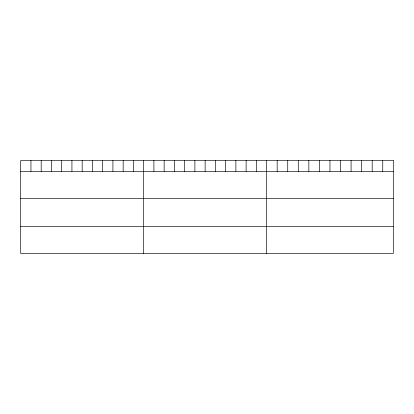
<?xml version="1.0" encoding="UTF-8"?>
<svg xmlns="http://www.w3.org/2000/svg" width="414" height="414" viewBox="0 0 414 414"><rect width="100%" height="100%" fill="white"/><g stroke="black" fill="none" stroke-linecap="round" stroke-linejoin="round"><path stroke-width="0.62" d="M20.7 171.329L393.3 171.329M20.7 198.446L393.3 198.446M20.7 226.38L393.3 226.38M382.743 160.508L382.743 171.329M372.186 160.508L372.186 171.329M361.629 160.508L361.629 171.329M351.072 160.508L351.072 171.329M340.515 160.508L340.515 171.329M329.958 160.508L329.958 171.329M319.401 160.508L319.401 171.329M308.844 160.508L308.844 171.329M298.287 160.508L298.287 171.329M287.73 160.508L287.73 171.329M277.173 160.508L277.173 171.329M266.616 160.508L266.616 253.492M256.369 160.508L256.369 171.329M246.123 160.508L246.123 171.329M235.876 160.508L235.876 171.329M225.63 160.508L225.63 171.329M215.383 160.508L215.383 171.329M205.137 160.508L205.137 171.329M194.891 160.508L194.891 171.329M184.644 160.508L184.644 171.329M174.397 160.508L174.397 171.329M164.151 160.508L164.151 171.329M153.904 160.508L153.904 171.329M143.658 160.508L143.658 253.492M133.411 160.508L133.411 171.329M123.165 160.508L123.165 171.329M112.918 160.508L112.918 171.329M102.672 160.508L102.672 171.329M92.425 160.508L92.425 171.329M82.179 160.508L82.179 171.329M71.932 160.508L71.932 171.329M61.686 160.508L61.686 171.329M51.44 160.508L51.44 171.329M41.193 160.508L41.193 171.329M30.946 160.508L30.946 171.329M393.3 160.508L20.7 160.508L20.7 253.492L393.3 253.492L393.3 160.508"/></g></svg>
